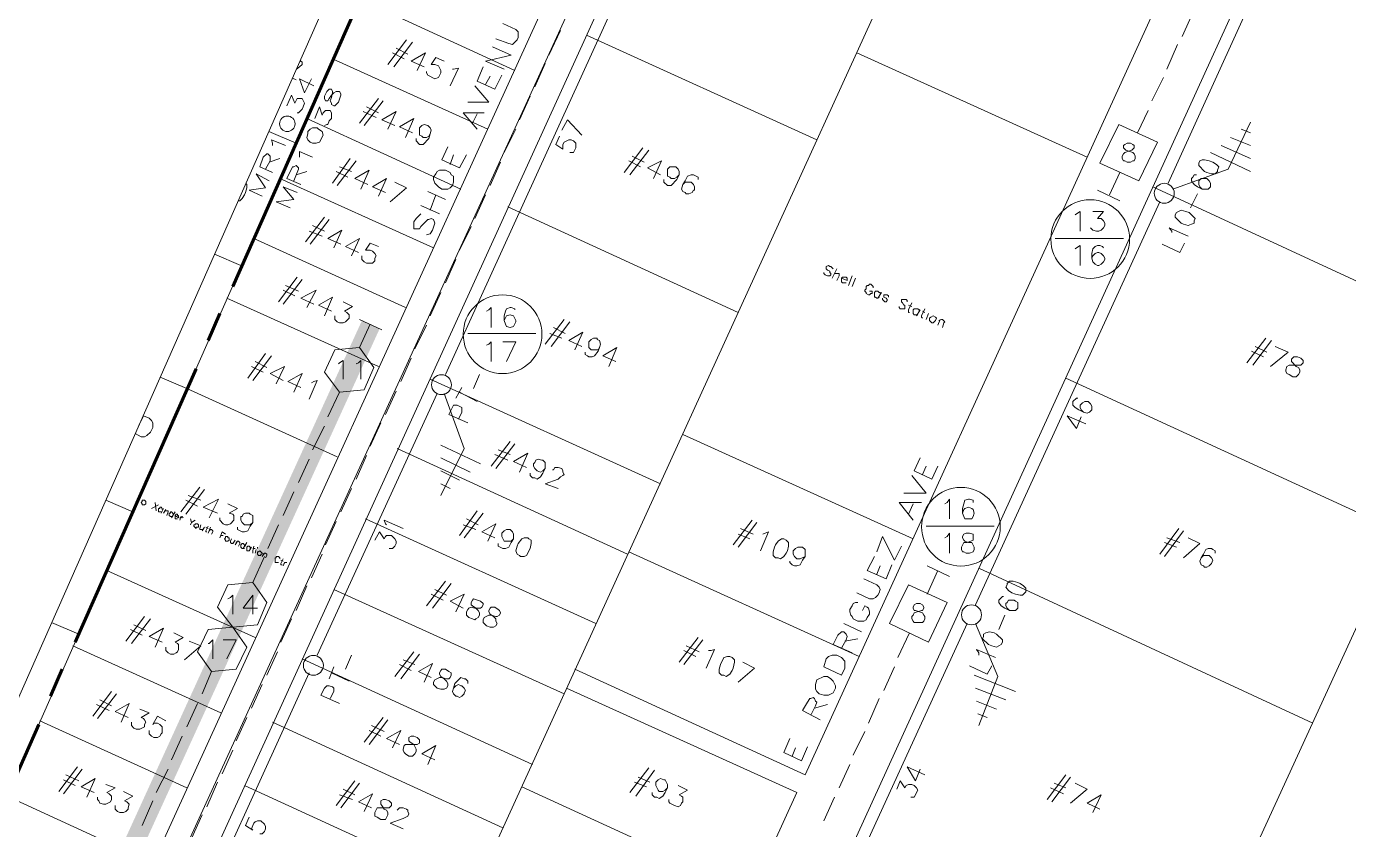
# Model space of a CAD drawing. Header units: millimetres. Extents: x 3.6 to 37.8, y 0.6 to 28.7.
# Drawn here: x 15.813 to 20.504, y 15.541 to 18.394 of the extents above; entities that cross this region are included whole.
import ezdxf

# ---------------------------------------------------------------- set-up
doc = ezdxf.new("R2010")
doc.units = ezdxf.units.MM
for name, color, linetype in [('PDF_0', 7, 'Continuous'), ('PDF_S45$BOUNDARY-NODE', 3, 'Continuous'), ('PDF_S45$NAME-LANDMARK', 7, 'Continuous'), ('PDF_S45$NAME-ROAD', 7, 'Continuous'), ('PDF_S45$Passives-TapOffs', 7, 'Continuous'), ('PDF_S45$pole', 7, 'Continuous'), ('PDF_S45$strand', 7, 'Continuous'), ('PDF_S45$Symbols-EndOfLine', 7, 'Continuous'), ('PDF_S45$Symbols-SelfTerminating', 7, 'Continuous')]:
    doc.layers.add(name, color=color, linetype=linetype)
for name, color, linetype, true_color in [('PDF_S45$Actives-NodeReceiver', 104, 'Continuous', 0x009525), ('PDF_S45$Cable-565', 23, 'Continuous', 0xdd8a6e), ('PDF_S45$LOTS', 254, 'Continuous', 0xdcdcdc), ('PDF_S45$Reverse$not$active', 61, 'Continuous', 0xdfff7f), ('PDF_S45$ROAD', 8, 'Continuous', 0x808080), ('PDF_S45$SDU', 157, 'Continuous', 0x396472), ('PDF_S45$Symbols-Ground', 12, 'Continuous', 0xb80000)]:
    doc.layers.add(name, color=color, linetype=linetype, true_color=true_color)

msp = doc.modelspace()

# ---------------------------------------------------------------- hatches: boundary and pattern name
at = {"layer": 'PDF_S45$Reverse$not$active', "transparency": 33554559}
for points in [[(14.9517, 12.683), (17.0032, 17.3491), (14.8933, 12.7247)], [(17.0658, 17.3199), (17.0032, 17.3491), (14.9517, 12.683)]]:
    msp.add_hatch(color=256, dxfattribs=at).paths.add_polyline_path(points)

# ---------------------------------------------------------------- linework, layer by layer
at = {"layer": 'PDF_0', "lineweight": 9}
msp.add_lwpolyline([(14.0969, 12.191), (17.8205, 20.6182)], dxfattribs=at)
at = {"layer": 'PDF_S45$Actives-NodeReceiver', "lineweight": 18}
for points in [[(16.8239, 18.208), (16.7989, 18.158), (16.7822, 18.208), (16.8323, 18.183)], [(16.7364, 18.1121), (16.7531, 18.1497), (16.7656, 18.1205), (16.7739, 18.1371), (16.7906, 18.1371), (16.7989, 18.1205), (16.7948, 18.108), (16.7906, 18.0996), (16.7781, 18.0871), (16.7739, 18.0871)], [(16.8365, 18.0663), (16.8531, 18.108), (16.8615, 18.0788), (16.8656, 18.0871), (16.874, 18.0955), (16.8907, 18.0955), (16.8948, 18.0871), (16.8948, 18.0663), (16.8865, 18.0579), (16.8823, 18.0454), (16.8782, 18.0454), (16.8698, 18.0412)], [(16.6863, 17.9704), (16.6863, 17.9787), (16.6822, 17.9912), (16.7322, 17.9704)], [(16.6863, 17.8745), (16.6405, 17.8953), (16.653, 17.9287), (16.6655, 17.9412), (16.6697, 17.9412), (16.678, 17.9328), (16.678, 17.9161), (16.6613, 17.887)], [(16.7114, 17.9245), (16.6738, 17.912)], [(16.7822, 17.9287), (16.7822, 17.9495), (16.8281, 17.9287)], [(16.7864, 17.8328), (16.7364, 17.8536), (16.7572, 17.8953), (16.7614, 17.8953), (16.7697, 17.8995), (16.7781, 17.8911), (16.7781, 17.887), (16.7739, 17.8745), (16.7614, 17.8453)], [(16.8073, 17.8786), (16.7697, 17.8661)], [(16.6488, 17.7911), (16.6029, 17.8119), (16.6613, 17.8202), (16.628, 17.8703), (16.6738, 17.8453)], [(16.7489, 17.7494), (16.6989, 17.7702), (16.7614, 17.7785), (16.7239, 17.8244), (16.7739, 17.8036)]]:
    msp.add_lwpolyline(points, dxfattribs=at)
for points in [[(16.8698, 18.1455), (16.8782, 18.1622), (16.8865, 18.1705), (16.8948, 18.1705), (16.899, 18.1622), (16.899, 18.158), (16.8948, 18.1413), (16.8907, 18.1288), (16.8948, 18.1205), (16.8948, 18.1163), (16.9032, 18.1121), (16.9073, 18.1121), (16.9199, 18.1246), (16.9282, 18.1497), (16.9282, 18.1538), (16.924, 18.1622), (16.9115, 18.1622), (16.9032, 18.158), (16.8948, 18.1497), (16.8865, 18.1371), (16.8823, 18.1288), (16.874, 18.1288), (16.8698, 18.1371)], [(16.8114, 18.0121), (16.8114, 18.0204), (16.8198, 18.0287), (16.8281, 18.0329), (16.8448, 18.0329), (16.849, 18.0287), (16.8615, 18.0204), (16.8656, 18.0079), (16.8531, 17.9829), (16.8406, 17.9787), (16.8281, 17.9787), (16.8198, 17.9829), (16.8114, 17.9912), (16.8073, 17.9995)]]:
    msp.add_lwpolyline(points, close=True, dxfattribs=at)
msp.add_circle((16.7383, 18.0478), 0.0276, dxfattribs=at)
at = {"layer": 'PDF_S45$BOUNDARY-NODE', "lineweight": 60}
for points in [[(16.9741, 18.4415), (16.5446, 17.47)], [(16.4987, 17.3741), (16.457, 17.2782)], [(16.4153, 17.1781), (15.9858, 16.2065)], [(15.9399, 16.1106), (15.8982, 16.0147)], [(15.8565, 15.9146), (15.4271, 14.9431)]]:
    msp.add_lwpolyline(points, dxfattribs=at)
at = {"layer": 'PDF_S45$Cable-565', "lineweight": 13}
for points in [[(19.9138, 18.3582), (19.9513, 18.4415)], [(17.708, 18.379), (17.6663, 18.2914)], [(19.8596, 18.2414), (19.8971, 18.329)], [(17.6537, 18.2622), (17.6162, 18.1788)], [(19.8054, 18.1288), (19.8471, 18.2122)], [(17.5995, 18.1455), (17.562, 18.0621)], [(19.7553, 18.0162), (19.7929, 18.0955)], [(17.5495, 18.0287), (17.5078, 17.9453)], [(17.4953, 17.912), (17.4578, 17.8286)], [(17.4411, 17.7952), (17.4036, 17.7118)], [(17.391, 17.6826), (17.3493, 17.5992)], [(17.3368, 17.5659), (17.2993, 17.4825)], [(17.2826, 17.4491), (17.2451, 17.3657)], [(17.2326, 17.3324), (17.1909, 17.249)], [(17.1784, 17.2156), (17.1409, 17.1322)], [(16.924, 17.0947), (16.8823, 17.0071)], [(17.1242, 17.0989), (17.0866, 17.0155)], [(17.07, 16.9863), (17.0324, 16.9029)], [(16.8698, 16.9738), (16.8281, 16.8904)], [(16.8156, 16.857), (16.7781, 16.7736)], [(17.0199, 16.8695), (16.9824, 16.7861)], [(16.9657, 16.7528), (16.9282, 16.6694)], [(16.7614, 16.7403), (16.7239, 16.6569)], [(16.7072, 16.6235), (16.6697, 16.5401)], [(16.9115, 16.636), (16.874, 16.5526)], [(16.8615, 16.5193), (16.8239, 16.4359)], [(16.6572, 16.5109), (16.6155, 16.4192)], [(16.8073, 16.4067), (16.7697, 16.3191)], [(16.7531, 16.2899), (16.7155, 16.2065)], [(18.9047, 16.1523), (18.9464, 16.2399)], [(16.703, 16.1732), (16.6655, 16.0898)], [(16.4695, 16.1023), (16.4362, 16.023)], [(18.8547, 16.0356), (18.8922, 16.119)], [(16.6488, 16.0564), (16.6113, 15.973)], [(18.8004, 15.9188), (18.838, 16.0064)], [(16.4195, 15.9897), (16.3819, 15.9063)], [(16.5946, 15.9396), (16.5571, 15.8563)], [(16.3653, 15.8729), (16.3277, 15.7895)], [(18.7462, 15.8062), (18.7879, 15.8896)], [(16.5446, 15.8229), (16.507, 15.7395)], [(18.6962, 15.6895), (18.7337, 15.7729)], [(16.3152, 15.7562), (16.2735, 15.6728)], [(16.4904, 15.7103), (16.4528, 15.6227)], [(16.261, 15.6436), (16.2235, 15.556)], [(18.642, 15.5727), (18.6795, 15.6561)], [(16.4362, 15.5936), (16.3986, 15.5102)]]:
    msp.add_lwpolyline(points, dxfattribs=at)
at = {"layer": 'PDF_S45$LOTS', "lineweight": 0}
for points in [[(14.2142, 12.2004), (17.9248, 20.5973)], [(19.8095, 20.6057), (16.0525, 12.3661)], [(18.2834, 11.357), (21.6735, 18.7501)], [(17.5453, 18.2372), (16.9949, 18.4916)], [(18.617, 17.9912), (17.7997, 18.3623)], [(19.576, 17.9287), (18.7587, 18.2998)], [(17.4494, 18.0287), (16.899, 18.2789)], [(17.3535, 17.8161), (16.8073, 18.0663)], [(16.7697, 17.9787), (16.6727, 18.0206)], [(17.2576, 17.6076), (16.7114, 17.8536)], [(20.9979, 17.274), (19.8095, 17.8244)], [(18.3376, 17.3782), (17.5203, 17.7535)], [(17.1575, 17.3949), (16.6196, 17.6409)], [(16.5738, 17.545), (16.4804, 17.5853)], [(17.0616, 17.1864), (16.5237, 17.4283)], [(16.9157, 16.8654), (16.3819, 17.1072), (16.2873, 17.1483)], [(18.0624, 16.7694), (17.2451, 17.1406)], [(20.6852, 16.5985), (19.501, 17.1447)], [(18.9589, 16.5735), (18.1416, 16.9446)], [(17.9456, 16.5193), (17.1283, 16.8945)], [(16.1901, 16.6694), (16.094, 16.7107)], [(17.833, 16.2732), (17.0158, 16.6444)], [(18.7671, 16.1565), (17.9498, 16.5276)], [(20.3766, 15.9188), (19.1924, 16.4692)], [(16.6238, 16.2232), (16.0984, 16.4609)], [(17.7205, 16.023), (16.9032, 16.3942)], [(15.9983, 16.2357), (15.9022, 16.2766)], [(16.5029, 15.9563), (15.9775, 16.194)], [(17.6079, 15.7729), (16.7906, 16.1481)], [(16.3819, 15.6895), (15.8607, 15.9271)], [(17.5036, 15.5477), (16.6863, 15.923)], [(17.4036, 15.3225), (16.5863, 15.6978)], [(18.3876, 15.3183), (17.5703, 15.6936)], [(16.261, 15.4226), (15.744, 15.6603)]]:
    msp.add_lwpolyline(points, dxfattribs=at)
at = {"layer": 'PDF_S45$NAME-LANDMARK', "lineweight": 0}
for points in [[(18.642, 17.52), (18.642, 17.5158), (18.6462, 17.5117), (18.6545, 17.5075), (18.6628, 17.5075), (18.667, 17.5117), (18.667, 17.5158), (18.6628, 17.52), (18.6628, 17.5242), (18.6545, 17.5284), (18.6503, 17.5325), (18.6503, 17.5409), (18.6587, 17.545), (18.6628, 17.5409), (18.667, 17.5409), (18.6754, 17.5325)], [(18.6712, 17.4992), (18.6879, 17.5325)], [(18.6795, 17.5158), (18.6962, 17.5158), (18.6962, 17.5075), (18.6879, 17.4908)], [(18.7212, 17.4825), (18.7087, 17.4825), (18.7045, 17.4867), (18.7045, 17.4992), (18.7087, 17.5033), (18.7212, 17.5033), (18.7254, 17.4992), (18.7254, 17.4908), (18.7045, 17.4992)], [(18.7296, 17.4741), (18.7421, 17.5075)], [(18.7421, 17.47), (18.7546, 17.4992)], [(18.8046, 17.4533), (18.813, 17.4533), (18.813, 17.445), (18.8088, 17.445), (18.8046, 17.4408), (18.8004, 17.4408), (18.7921, 17.445), (18.7921, 17.4491), (18.7879, 17.4533), (18.7879, 17.4575), (18.7921, 17.4616), (18.7921, 17.47), (18.7963, 17.4741), (18.8004, 17.4741), (18.8046, 17.4783), (18.8088, 17.4783), (18.8171, 17.47), (18.8171, 17.4658)], [(18.8338, 17.4283), (18.8296, 17.4283), (18.8255, 17.4324), (18.8213, 17.4324), (18.8213, 17.4491), (18.8255, 17.4533), (18.8338, 17.4533), (18.838, 17.4491), (18.8421, 17.4491), (18.8421, 17.445)], [(18.838, 17.4324), (18.8338, 17.4283), (18.8463, 17.4491)], [(18.8505, 17.4283), (18.8505, 17.4241), (18.8588, 17.4158), (18.863, 17.4158), (18.8672, 17.4199), (18.8672, 17.4241), (18.863, 17.4283), (18.8547, 17.4324), (18.8547, 17.4408), (18.8672, 17.4408), (18.8713, 17.4366), (18.8713, 17.4324)], [(18.9089, 17.3991), (18.9089, 17.3949), (18.913, 17.3908), (18.9297, 17.3908), (18.9297, 17.4033), (18.9255, 17.4033), (18.9214, 17.4116), (18.9172, 17.4158), (18.9172, 17.4241), (18.9339, 17.4241), (18.9381, 17.4199), (18.9381, 17.4158)], [(18.9464, 17.3782), (18.9422, 17.3782), (18.9422, 17.3866), (18.9547, 17.4116)], [(18.9547, 17.3991), (18.9422, 17.4033)], [(18.9756, 17.3699), (18.9631, 17.3699), (18.9589, 17.3741), (18.9589, 17.3866), (18.9631, 17.3908), (18.9756, 17.3908), (18.9797, 17.3866), (18.9797, 17.3824)], [(18.9714, 17.3657), (18.9839, 17.3866)], [(18.9923, 17.3574), (18.9881, 17.3616), (18.9881, 17.3657), (19.0006, 17.3908)], [(19.0006, 17.3782), (18.9923, 17.3824)], [(19.0048, 17.3532), (19.0131, 17.3741)], [(19.0465, 17.3324), (19.0548, 17.3532)], [(19.0506, 17.3491), (19.059, 17.3532), (19.0631, 17.3532), (19.0715, 17.3449), (19.0673, 17.3407), (19.0631, 17.324)]]:
    msp.add_lwpolyline(points, dxfattribs=at)
msp.add_lwpolyline([(19.0298, 17.3657), (19.0381, 17.3616), (19.0423, 17.3574), (19.0381, 17.3491), (19.0298, 17.3407), (19.0256, 17.3407), (19.0173, 17.3491), (19.0173, 17.3574), (19.0214, 17.3616)], close=True, dxfattribs=at)
at = {"layer": 'PDF_S45$NAME-ROAD', "lineweight": 9}
for points in [[(17.5036, 18.404), (17.5495, 18.3832), (17.5578, 18.3748), (17.5578, 18.354), (17.5537, 18.3456), (17.537, 18.329), (17.5245, 18.3331), (17.4786, 18.3498)], [(17.5078, 18.2414), (17.4411, 18.2706), (17.5328, 18.2914), (17.4661, 18.3206)], [(17.4995, 18.2205), (17.4744, 18.1705), (17.4119, 18.1997), (17.4327, 18.2497)], [(17.4578, 18.2164), (17.4411, 18.1872)], [(17.4036, 18.183), (17.4536, 18.1246), (17.3785, 18.1246)], [(17.4119, 18.0287), (17.3619, 18.0871), (17.4369, 18.0871)], [(17.4119, 18.0829), (17.3952, 18.0496)], [(17.3744, 17.937), (17.3493, 17.8911), (17.2868, 17.9203), (17.3076, 17.9662)], [(17.3285, 17.937), (17.316, 17.9036)], [(17.2993, 17.7785), (17.2368, 17.8077)], [(17.2659, 17.7952), (17.2451, 17.741)], [(17.2785, 17.7285), (17.2117, 17.7577)], [(17.2326, 17.6534), (17.2451, 17.6576), (17.2534, 17.6701), (17.2618, 17.6951), (17.2576, 17.7077), (17.2493, 17.7118), (17.2409, 17.7077), (17.2368, 17.7077), (17.2117, 17.6826), (17.2076, 17.6743), (17.1867, 17.6743), (17.1867, 17.6993), (17.1951, 17.7118), (17.2117, 17.7285)], [(19.0465, 16.832), (19.0256, 16.7861), (18.9631, 16.8153), (18.9839, 16.8612)], [(18.9547, 16.7986), (19.0048, 16.7361), (18.9255, 16.7361)], [(19.0048, 16.832), (18.9923, 16.8028)], [(18.9589, 16.6402), (18.9089, 16.7027), (18.9881, 16.7027)], [(18.9589, 16.6986), (18.9422, 16.661)], [(18.9172, 16.5484), (18.8922, 16.4984), (18.8505, 16.5818), (18.8296, 16.5276)], [(18.8838, 16.4817), (18.863, 16.4317), (18.7963, 16.4609), (18.8213, 16.5109)], [(18.8421, 16.4776), (18.8296, 16.4484)], [(18.7838, 16.4317), (18.8296, 16.4108), (18.838, 16.4025), (18.8421, 16.3942), (18.838, 16.3817), (18.8338, 16.3733), (18.8255, 16.365), (18.8171, 16.3608), (18.8046, 16.3608), (18.7587, 16.3817)], [(18.7796, 16.3191), (18.7879, 16.3358), (18.7963, 16.3316), (18.8004, 16.3274), (18.8046, 16.3149), (18.8046, 16.3066), (18.7963, 16.2941), (18.7921, 16.2857), (18.7838, 16.2816), (18.7629, 16.2816), (18.7462, 16.2899), (18.7421, 16.2983), (18.7379, 16.3024), (18.7337, 16.3149), (18.7337, 16.3233), (18.7421, 16.3358), (18.7462, 16.3441), (18.7546, 16.3483), (18.7629, 16.3483)], [(18.7421, 16.169), (18.6754, 16.1982), (18.692, 16.2315), (18.7045, 16.244), (18.7129, 16.244), (18.7212, 16.2357), (18.7254, 16.2274), (18.7212, 16.2149), (18.7045, 16.1857)], [(18.7754, 16.244), (18.7129, 16.2732)], [(18.7629, 16.219), (18.717, 16.2107)], [(18.6295, 15.9313), (18.5669, 15.9647), (18.5836, 15.9939), (18.592, 16.0064), (18.5961, 16.0064), (18.6045, 16.0105), (18.6086, 16.0064), (18.6128, 15.998), (18.617, 15.9939), (18.6128, 15.9813), (18.5961, 15.948)], [(18.6545, 15.9855), (18.6086, 15.973)], [(18.5836, 15.8354), (18.5628, 15.7854), (18.5002, 15.8146), (18.5211, 15.8646)], [(18.5419, 15.8312), (18.5294, 15.802)]]:
    msp.add_lwpolyline(points, dxfattribs=at)
for points in [[(17.2576, 17.8578), (17.2659, 17.8703), (17.2701, 17.8786), (17.2785, 17.8828), (17.2993, 17.8828), (17.316, 17.8745), (17.3202, 17.8661), (17.3285, 17.8619), (17.3285, 17.8411), (17.3243, 17.8286), (17.316, 17.8202), (17.3076, 17.8161), (17.2868, 17.8161), (17.2743, 17.8244), (17.2618, 17.8369), (17.2576, 17.8494)], [(18.642, 16.119), (18.6503, 16.1481), (18.6587, 16.1565), (18.6712, 16.1607), (18.6879, 16.1607), (18.7045, 16.1523), (18.717, 16.1398), (18.717, 16.1148), (18.7045, 16.0898)], [(18.6128, 16.0564), (18.617, 16.0731), (18.642, 16.0856), (18.6545, 16.0856), (18.667, 16.0773), (18.6754, 16.0689), (18.6837, 16.0522), (18.6837, 16.0439), (18.6754, 16.0272), (18.6587, 16.0189), (18.642, 16.0189), (18.6253, 16.023), (18.617, 16.0314), (18.6128, 16.0397)]]:
    msp.add_lwpolyline(points, close=True, dxfattribs=at)
at = {"layer": 'PDF_S45$Passives-TapOffs', "lineweight": 9}
for points in [[(19.7595, 17.8453), (19.6219, 17.9078), (19.6886, 18.0454), (19.8262, 17.9829)], [(19.7178, 17.9787), (19.7303, 17.9787), (19.7387, 17.9745), (19.7428, 17.9704), (19.7428, 17.962), (19.7345, 17.9537), (19.7095, 17.9453), (19.7053, 17.9412), (19.7011, 17.9328), (19.7011, 17.9245), (19.7053, 17.9161), (19.7095, 17.9161), (19.7178, 17.912), (19.7303, 17.912), (19.7387, 17.9161), (19.7428, 17.9161), (19.747, 17.9245), (19.747, 17.9328), (19.7428, 17.9412), (19.7387, 17.9453), (19.7136, 17.9537), (19.7053, 17.962), (19.7053, 17.9704), (19.7095, 17.9745)], [(17.0116, 17.103), (16.924, 17.0947), (16.8698, 17.1656), (16.9073, 17.2448), (16.9949, 17.2531), (17.0449, 17.1823)], [(16.6321, 16.2691), (16.5446, 16.2607), (16.4904, 16.3316), (16.5279, 16.4108), (16.6155, 16.4192), (16.6655, 16.3483)], [(19.0131, 16.2065), (18.8755, 16.2732), (18.9422, 16.4108), (19.0798, 16.3483)], [(18.9714, 16.3441), (18.9839, 16.3441), (18.9923, 16.34), (18.9964, 16.3316), (18.9964, 16.3274), (18.9923, 16.3191), (18.9881, 16.3191), (18.9631, 16.3108), (18.9589, 16.3024), (18.9547, 16.2983), (18.9547, 16.2899), (18.9589, 16.2816), (18.9631, 16.2774), (18.9923, 16.2774), (18.9964, 16.2816), (19.0006, 16.2899), (19.0006, 16.2983), (18.9964, 16.3024), (18.9923, 16.3108), (18.9672, 16.3191), (18.9631, 16.3191), (18.9589, 16.3274), (18.9589, 16.3316), (18.9631, 16.34)], [(16.5571, 16.1106), (16.4695, 16.1023), (16.4195, 16.1732), (16.457, 16.2524), (16.5446, 16.2607), (16.5946, 16.1898)]]:
    msp.add_lwpolyline(points, close=True, dxfattribs=at)
for points in [[(16.9199, 17.1948), (16.924, 17.1989), (16.9365, 17.2073), (16.9365, 17.1406)], [(16.9824, 17.1948), (16.9907, 17.1989), (16.9991, 17.2073), (16.9991, 17.1406)], [(16.5279, 16.3608), (16.5362, 16.365), (16.5446, 16.3733), (16.5446, 16.3066)], [(16.6321, 16.3274), (16.5821, 16.3274), (16.6155, 16.3733), (16.6155, 16.3066)], [(16.457, 16.2023), (16.4612, 16.2023), (16.4737, 16.2149), (16.4737, 16.1481)], [(16.5112, 16.2149), (16.5571, 16.2149), (16.5237, 16.1481)]]:
    msp.add_lwpolyline(points, dxfattribs=at)
at = {"layer": 'PDF_S45$pole', "lineweight": 0}
for points in [[(19.9722, 17.9078), (19.9763, 17.9161), (19.9847, 17.9203), (19.993, 17.9203), (20.0097, 17.9161), (20.0222, 17.912), (20.0347, 17.9036), (20.0431, 17.8953), (20.0389, 17.8828), (20.0389, 17.8786), (20.0305, 17.8703), (20.018, 17.8703), (20.0014, 17.8745), (19.993, 17.8786), (19.9722, 17.8995)], [(19.9763, 17.8244), (19.9722, 17.8328), (19.9722, 17.8453), (19.9805, 17.8536), (20.0014, 17.8536), (20.0097, 17.8453), (20.0139, 17.8369), (20.0139, 17.8244), (20.0055, 17.8161), (19.9847, 17.8161)], [(19.8888, 17.7243), (19.8929, 17.7327), (19.9096, 17.741), (19.9263, 17.7368), (19.9388, 17.7327), (19.9597, 17.7118), (19.9555, 17.7035), (19.9555, 17.6951), (19.9471, 17.691), (19.9346, 17.6868), (19.918, 17.691), (19.9096, 17.6951), (19.8888, 17.716)], [(19.2925, 16.4108), (19.2925, 16.415), (19.3008, 16.4233), (19.3133, 16.4233), (19.33, 16.4192), (19.3384, 16.415), (19.3509, 16.4067), (19.3592, 16.3983), (19.3592, 16.3858), (19.3467, 16.3733), (19.3384, 16.3733), (19.3217, 16.3775), (19.3092, 16.3817), (19.2967, 16.39), (19.2883, 16.4025)], [(19.2925, 16.3274), (19.2883, 16.3358), (19.2883, 16.3441), (19.2925, 16.3483), (19.2967, 16.3566), (19.3175, 16.3566), (19.3217, 16.3525), (19.33, 16.3483), (19.33, 16.3274), (19.3217, 16.3191), (19.3008, 16.3191)], [(19.2091, 16.2274), (19.2091, 16.2357), (19.2174, 16.2399), (19.2299, 16.244), (19.2466, 16.2399), (19.255, 16.2357), (19.2758, 16.2149), (19.2758, 16.2065), (19.2716, 16.1982), (19.255, 16.1898), (19.2383, 16.194), (19.2258, 16.1982), (19.2049, 16.219)]]:
    msp.add_lwpolyline(points, close=True, dxfattribs=at)
for points in [[(19.9847, 17.8161), (19.968, 17.8244), (19.9555, 17.8328), (19.9471, 17.8453), (19.9471, 17.8536), (19.9513, 17.8578), (19.9555, 17.8661), (19.9638, 17.8661)], [(19.968, 17.7994), (19.943, 17.7494)], [(19.8763, 17.6618), (19.8763, 17.666), (19.8679, 17.6785), (19.9346, 17.6493)], [(19.9221, 17.6243), (19.9055, 17.5909), (19.8429, 17.6201)], [(17.4202, 17.1572), (17.3994, 17.1072)], [(17.3577, 17.1114), (17.3368, 17.0738)], [(17.4119, 17.0613), (17.3493, 17.0947)], [(17.3785, 16.9863), (17.3118, 17.0155), (17.3285, 17.0488), (17.341, 17.0488), (17.3577, 17.0405), (17.3577, 17.0238), (17.3452, 16.9988)], [(19.3008, 16.3191), (19.2841, 16.3274), (19.2716, 16.3358), (19.2633, 16.3483), (19.2633, 16.3566), (19.2758, 16.3691), (19.28, 16.3691)], [(19.2841, 16.3024), (19.2633, 16.2524)], [(16.9657, 16.1607), (16.9449, 16.1106)], [(19.1924, 16.1607), (19.1924, 16.169), (19.1841, 16.1815), (19.2508, 16.1523)], [(16.9032, 16.119), (16.8865, 16.0773)], [(16.9574, 16.0689), (16.8948, 16.0981)], [(19.2383, 16.1231), (19.2216, 16.0939), (19.1591, 16.1231)], [(16.924, 15.9897), (16.8573, 16.0189), (16.8698, 16.0439), (16.8782, 16.0522), (16.8865, 16.0522), (16.899, 16.0481), (16.9032, 16.0439), (16.9032, 16.0314), (16.8907, 16.0064)]]:
    msp.add_lwpolyline(points, dxfattribs=at)
for centre in [(19.8499, 17.801), (17.2853, 17.1213), (19.166, 16.304), (16.8308, 16.1247)]:
    msp.add_circle(centre, 0.0354, dxfattribs=at)
at = {"layer": 'PDF_S45$Reverse$not$active', "lineweight": 0}
msp.add_lwpolyline([(15.0726, 12.6267), (19.0006, 21.2124), (18.913, 21.4626), (19.3258, 22.3591)], dxfattribs=at)
at = {"layer": 'PDF_S45$ROAD', "lineweight": 0}
msp.add_lwpolyline([(19.134, 21.2937), (15.2519, 12.7664, 0.415028), (15.2691, 12.7189)], format="xyb", dxfattribs=at)
for points in [[(17.758, 16.1106), (18.5753, 15.7353), (20.7686, 20.5431)], [(21.0021, 20.4389), (17.12, 11.9241)], [(15.0851, 12.8415), (18.5044, 20.3472)], [(16.8865, 12.0283), (18.5461, 15.6728), (17.7288, 16.0439)]]:
    msp.add_lwpolyline(points, dxfattribs=at)
at = {"layer": 'PDF_S45$SDU', "lineweight": 0}
for points in [[(17.095, 18.2581), (17.1617, 18.3456)], [(17.1534, 18.2789), (17.1117, 18.2998)], [(17.1158, 18.2497), (17.1826, 18.3373)], [(17.1659, 18.2956), (17.1242, 18.3165)], [(17.2242, 18.2497), (17.1784, 18.2706), (17.2284, 18.2998), (17.1992, 18.2372)], [(16.7847, 18.274), (16.7864, 18.2706), (16.7906, 18.2664), (16.7906, 18.2581), (16.7822, 18.2497), (16.7706, 18.2419)], [(17.2326, 18.2331), (17.2326, 18.2289), (17.2368, 18.2205), (17.2618, 18.208), (17.2743, 18.2122), (17.2826, 18.2289), (17.2826, 18.2372), (17.2743, 18.2539), (17.2618, 18.2581), (17.2493, 18.2581), (17.2659, 18.2831), (17.2951, 18.2706)], [(16.7566, 18.2104), (16.7697, 18.2039)], [(17.3243, 18.2414), (17.3285, 18.2414), (17.3452, 18.2456), (17.316, 18.183)], [(16.9949, 18.0496), (17.0616, 18.1371)], [(17.0116, 18.0412), (17.0783, 18.1288)], [(17.0616, 18.0871), (17.0199, 18.108)], [(17.0533, 18.0704), (17.0074, 18.0913)], [(17.12, 18.0412), (17.0741, 18.0621), (17.1242, 18.0913), (17.095, 18.0287)], [(17.1826, 18.0162), (17.1367, 18.0371), (17.1867, 18.0663), (17.1575, 17.9995)], [(17.2451, 18.0121), (17.2409, 17.9954), (17.2201, 17.9745), (17.2076, 17.9745), (17.1951, 17.987), (17.1951, 17.9954)], [(16.899, 17.8369), (16.9616, 17.9245)], [(17.9331, 17.8745), (17.9998, 17.962)], [(17.954, 17.8661), (18.0207, 17.9537)], [(18.004, 17.912), (17.9623, 17.9328)], [(16.9532, 17.8578), (16.9115, 17.8786)], [(16.9157, 17.8286), (16.9824, 17.9161)], [(16.9657, 17.8786), (16.924, 17.8953)], [(17.0241, 17.8328), (16.9782, 17.8536), (17.0283, 17.8828), (16.9991, 17.8161)], [(17.9915, 17.8953), (17.9498, 17.9161)], [(18.0624, 17.8661), (18.0165, 17.8911), (18.0666, 17.9161), (18.0374, 17.8536)], [(16.5912, 17.8361), (16.5946, 17.8328), (16.5946, 17.8202), (16.5904, 17.8036), (16.5863, 17.7952), (16.5779, 17.7827), (16.5696, 17.7744), (16.564, 17.7744)], [(17.0866, 17.8036), (17.0408, 17.8244), (17.0908, 17.8536), (17.0616, 17.7911)], [(17.12, 17.8411), (17.1617, 17.8202), (17.1033, 17.7702)], [(18.1291, 17.8661), (18.1208, 17.8494), (18.0999, 17.8286), (18.0874, 17.8286), (18.0749, 17.8411), (18.0749, 17.8494)], [(18.1416, 17.8328), (18.15, 17.8453), (18.1583, 17.8619), (18.1708, 17.8661), (18.1791, 17.8661), (18.1958, 17.8578), (18.1958, 17.8494)], [(16.8031, 17.6284), (16.8698, 17.716)], [(16.8198, 17.6201), (16.8865, 17.7077)], [(16.8698, 17.666), (16.8281, 17.6868)], [(16.8615, 17.6493), (16.8156, 17.666)], [(16.9282, 17.6201), (16.8823, 17.6409), (16.9324, 17.6701), (16.9032, 17.6076)], [(16.9907, 17.5909), (16.9449, 17.6118), (16.9949, 17.6409), (16.9657, 17.5784)], [(17.0032, 17.5784), (17.0032, 17.5659), (17.0116, 17.5575), (17.0199, 17.5534), (17.0408, 17.5534), (17.0491, 17.5617), (17.0491, 17.5701), (17.0533, 17.5784), (17.0491, 17.5867), (17.0408, 17.5951), (17.0324, 17.5992), (17.0158, 17.5992), (17.0324, 17.6243), (17.0616, 17.6118)], [(16.7072, 17.4158), (16.7739, 17.5033)], [(16.7239, 17.4074), (16.7906, 17.495)], [(16.7656, 17.4366), (16.7239, 17.4575)], [(16.7781, 17.4533), (16.7322, 17.4741)], [(16.8323, 17.4074), (16.7864, 17.4283), (16.8406, 17.4575), (16.8073, 17.3949)], [(16.8948, 17.3824), (16.849, 17.4033), (16.899, 17.4324), (16.8698, 17.3657)], [(16.9365, 17.4158), (16.9699, 17.3991), (16.9407, 17.3824), (16.949, 17.3782), (16.9574, 17.3699), (16.9574, 17.3574), (16.9449, 17.3449), (16.9365, 17.3407), (16.924, 17.3407), (16.9157, 17.3449), (16.9073, 17.3532), (16.9073, 17.3657)], [(17.6537, 17.2657), (17.7205, 17.3532)], [(17.6746, 17.2573), (17.7413, 17.3449)], [(17.7246, 17.3032), (17.6829, 17.324)], [(17.7121, 17.2865), (17.6704, 17.3032)], [(17.783, 17.2573), (17.7371, 17.2782), (17.7872, 17.3074), (17.758, 17.2448)], [(20.1431, 17.1989), (20.2098, 17.2865)], [(20.164, 17.1906), (20.2307, 17.2782)], [(16.5988, 17.1447), (16.6613, 17.2323)], [(16.6155, 17.1364), (16.6822, 17.224)], [(17.8456, 17.2531), (17.8414, 17.2406), (17.8289, 17.224), (17.8205, 17.2198), (17.808, 17.2198), (17.8039, 17.224), (17.7955, 17.2281), (17.7955, 17.2365)], [(17.9039, 17.2031), (17.8581, 17.224), (17.9081, 17.2531), (17.8789, 17.1864)], [(20.2015, 17.2198), (20.1598, 17.2406)], [(20.214, 17.2365), (20.1723, 17.2573)], [(20.2432, 17.2573), (20.2891, 17.2365), (20.2265, 17.1864)], [(16.653, 17.1656), (16.6113, 17.1864)], [(16.6655, 17.1823), (16.6238, 17.2031)], [(16.7239, 17.1364), (16.678, 17.1614), (16.728, 17.1864), (16.6989, 17.1239)], [(16.7864, 17.1114), (16.7405, 17.1322), (16.7906, 17.1614), (16.7614, 17.0947)], [(16.8239, 17.1281), (16.8323, 17.1322), (16.8448, 17.1364), (16.8156, 17.0697)], [(16.2112, 16.9761), (16.2277, 17.0113), (16.2485, 17.003), (16.2568, 16.9946), (16.261, 16.9863), (16.261, 16.9696), (16.2527, 16.9529), (16.2402, 16.9404), (16.2318, 16.9362), (16.2193, 16.9362), (16.199, 16.9484)], [(17.4619, 16.832), (17.5286, 16.9196)], [(17.4786, 16.8237), (17.5453, 16.9112)], [(17.5286, 16.8737), (17.4869, 16.8904)], [(17.5203, 16.8528), (17.4744, 16.8737)], [(17.587, 16.8278), (17.5412, 16.8487), (17.5912, 16.8779), (17.562, 16.8111)], [(17.6537, 16.8237), (17.6454, 16.807), (17.6371, 16.7945), (17.6246, 16.7861), (17.6162, 16.7903), (17.6079, 16.7903), (17.5995, 16.7986), (17.5995, 16.807)], [(17.6996, 16.7528), (17.6537, 16.7694), (17.6996, 16.7861), (17.708, 16.7945), (17.7163, 16.7986), (17.7205, 16.8028), (17.7163, 16.8111), (17.7163, 16.8153), (17.7121, 16.8237), (17.6996, 16.8278), (17.6871, 16.8278), (17.6829, 16.8195), (17.6788, 16.8195)], [(16.3611, 16.6694), (16.4278, 16.7569)], [(16.3778, 16.661), (16.4445, 16.7486)], [(16.2735, 16.6735), (16.2694, 16.7027)], [(16.4195, 16.6902), (16.3778, 16.7111)], [(16.432, 16.7111), (16.3861, 16.7277)], [(16.4904, 16.6652), (16.4403, 16.686), (16.4945, 16.7152), (16.4612, 16.6485)], [(16.2568, 16.6819), (16.2819, 16.6944)], [(16.2902, 16.6694), (16.2819, 16.6694), (16.2819, 16.6819), (16.286, 16.6819), (16.286, 16.686), (16.2902, 16.686), (16.2944, 16.6819), (16.2944, 16.6777)], [(16.2902, 16.6652), (16.2985, 16.6819)], [(16.2985, 16.6652), (16.3069, 16.6777)], [(16.3027, 16.6735), (16.3152, 16.6735), (16.3152, 16.6694), (16.3111, 16.6569)], [(16.3319, 16.6527), (16.3236, 16.6527), (16.3194, 16.6569), (16.3194, 16.6652), (16.3236, 16.6652), (16.3236, 16.6694), (16.3277, 16.6694), (16.3319, 16.6652), (16.3319, 16.661)], [(16.3277, 16.6485), (16.3402, 16.6694)], [(16.3486, 16.6444), (16.3402, 16.6444), (16.3402, 16.6569), (16.3444, 16.661), (16.3486, 16.661), (16.3486, 16.6569), (16.3528, 16.6569), (16.3528, 16.6485), (16.3402, 16.6569)], [(16.5279, 16.6986), (16.5612, 16.6819), (16.5321, 16.6652), (16.5446, 16.661), (16.5487, 16.6569), (16.5487, 16.6402), (16.5362, 16.6277), (16.5279, 16.6235), (16.5195, 16.6235), (16.5112, 16.6277), (16.4987, 16.6402), (16.4987, 16.6485)], [(17.3493, 16.586), (17.4119, 16.6735)], [(17.366, 16.5776), (17.4327, 16.6652)], [(16.3569, 16.6402), (16.3611, 16.6527)], [(16.3694, 16.6485), (16.3653, 16.6527), (16.3611, 16.6485), (16.3569, 16.6485)], [(16.3945, 16.6444), (16.3986, 16.6318), (16.3945, 16.6235)], [(16.3986, 16.6318), (16.4111, 16.6402)], [(16.4403, 16.6068), (16.4278, 16.6068), (16.4278, 16.611), (16.432, 16.6235)], [(16.4362, 16.6027), (16.4445, 16.6152)], [(16.4528, 16.5985), (16.4487, 16.5985), (16.4487, 16.6027), (16.457, 16.6193)], [(16.457, 16.611), (16.4487, 16.6152)], [(16.457, 16.5943), (16.4653, 16.6152)], [(16.4612, 16.6027), (16.4653, 16.6068), (16.4695, 16.6068), (16.4737, 16.6027), (16.4737, 16.5985), (16.4695, 16.5901)], [(16.6155, 16.6318), (16.6071, 16.6193), (16.5988, 16.6027), (16.5863, 16.5985), (16.5779, 16.5985), (16.5612, 16.6068), (16.5612, 16.6152)], [(17.4077, 16.6068), (17.3619, 16.6235)], [(17.4161, 16.6235), (17.3744, 16.6444)], [(17.4744, 16.5776), (17.4286, 16.5985), (17.4786, 16.6277), (17.4494, 16.5651)], [(18.3209, 16.5526), (18.3876, 16.6402)], [(18.3376, 16.5443), (18.4043, 16.6318)], [(18.3918, 16.5901), (18.3459, 16.611)], [(19.8346, 16.5193), (19.9013, 16.611)], [(16.4987, 16.5776), (16.507, 16.5985), (16.5195, 16.5901)], [(16.5112, 16.586), (16.5029, 16.586)], [(16.5487, 16.561), (16.5446, 16.5568), (16.5404, 16.5568), (16.5362, 16.561), (16.5362, 16.5651), (16.5404, 16.5735)], [(16.5446, 16.5568), (16.5529, 16.5693)], [(16.5571, 16.561), (16.5612, 16.5651), (16.5529, 16.5526)], [(16.5612, 16.5651), (16.5654, 16.5651), (16.5696, 16.561), (16.5696, 16.5568), (16.5654, 16.5484)], [(16.5821, 16.5401), (16.5946, 16.561)], [(17.5412, 16.5735), (17.5328, 16.561), (17.5245, 16.5443), (17.512, 16.5401), (17.5036, 16.5401), (17.4869, 16.5484), (17.4869, 16.5568)], [(18.3793, 16.5735), (18.3376, 16.5901)], [(18.4252, 16.5901), (18.4335, 16.5943), (18.446, 16.5985), (18.4168, 16.5318)], [(19.8512, 16.5109), (19.918, 16.6027)], [(19.8929, 16.5443), (19.8512, 16.561)], [(19.9055, 16.561), (19.8596, 16.5776)], [(19.9346, 16.5776), (19.9763, 16.5568), (19.918, 16.5067)], [(16.5863, 16.5401), (16.5779, 16.5401), (16.5738, 16.5443), (16.5738, 16.5526), (16.5779, 16.5568), (16.5821, 16.5568), (16.5904, 16.5484)], [(16.6071, 16.5401), (16.6071, 16.5443), (16.6029, 16.5484), (16.5988, 16.5484), (16.5946, 16.5443), (16.5946, 16.5318), (16.6029, 16.5318), (16.6113, 16.5443)], [(16.6155, 16.5234), (16.6155, 16.5318), (16.6196, 16.5484)], [(16.6238, 16.5401), (16.6155, 16.5401)], [(16.6238, 16.5234), (16.628, 16.5359)], [(16.653, 16.5193), (16.6572, 16.5234), (16.6488, 16.5109)], [(16.6572, 16.5234), (16.6613, 16.5234), (16.6655, 16.5193), (16.6655, 16.5151), (16.6613, 16.5067)], [(18.5753, 16.5109), (18.5586, 16.5026), (18.5461, 16.5026), (18.5377, 16.5109), (18.5336, 16.5193), (18.5336, 16.5318), (18.5419, 16.5401), (18.5503, 16.5443), (18.5669, 16.5443), (18.5753, 16.5359), (18.5753, 16.5109), (18.5669, 16.4984), (18.5586, 16.4817), (18.5461, 16.4776), (18.5377, 16.4776), (18.5294, 16.4817), (18.5211, 16.4901), (18.5211, 16.4942)], [(19.9805, 16.5067), (19.9888, 16.5193), (19.9972, 16.5359), (20.0055, 16.5401), (20.018, 16.5401), (20.0222, 16.5359), (20.0305, 16.5318), (20.0305, 16.5234)], [(16.7072, 16.4901), (16.6947, 16.4901), (16.6947, 16.5067), (16.6989, 16.5067), (16.6989, 16.5109), (16.7072, 16.5109), (16.7114, 16.5067), (16.7114, 16.5026)], [(16.7197, 16.4817), (16.7155, 16.4817), (16.7155, 16.4859), (16.7239, 16.5026)], [(16.7239, 16.4942), (16.7155, 16.4984)], [(16.7239, 16.4776), (16.728, 16.4901), (16.728, 16.4859)], [(16.7364, 16.4901), (16.728, 16.4901)], [(17.2326, 16.3358), (17.2993, 16.4233)], [(17.291, 16.3566), (17.2493, 16.3775)], [(17.2534, 16.3274), (17.3202, 16.415)], [(17.3035, 16.3733), (17.2618, 16.3942)], [(17.3619, 16.3274), (17.316, 16.3525), (17.366, 16.3775), (17.3368, 16.3149)], [(16.1651, 16.2107), (16.2318, 16.2983)], [(16.186, 16.2023), (16.2527, 16.2899)], [(16.2235, 16.2315), (16.1818, 16.2524)], [(16.236, 16.2482), (16.1943, 16.2691)], [(16.2944, 16.2065), (16.2485, 16.2274), (16.2985, 16.2566), (16.2694, 16.1898)], [(16.3361, 16.2399), (16.3694, 16.2232), (16.3402, 16.2065), (16.3486, 16.2023), (16.3528, 16.1982), (16.3528, 16.1815), (16.3486, 16.1732), (16.3444, 16.169), (16.3361, 16.1648), (16.3236, 16.1648), (16.3152, 16.169), (16.3069, 16.1773), (16.3069, 16.1898)], [(16.3903, 16.2107), (16.432, 16.194), (16.3736, 16.144)], [(18.1291, 16.1356), (18.1958, 16.2232)], [(18.1458, 16.1273), (18.2125, 16.2149)], [(18.2, 16.1732), (18.1541, 16.194)], [(17.12, 16.0856), (17.1867, 16.1732)], [(17.1409, 16.0773), (17.2076, 16.1648)], [(17.1909, 16.1273), (17.1492, 16.144)], [(18.1875, 16.1565), (18.1458, 16.1773)], [(18.2333, 16.1773), (18.2417, 16.1773), (18.2542, 16.1815), (18.225, 16.1148)], [(17.1784, 16.1064), (17.1367, 16.1273)], [(17.2493, 16.0814), (17.2034, 16.1023), (17.2534, 16.1315), (17.2242, 16.0647)], [(18.3543, 16.1356), (18.396, 16.1148), (18.3376, 16.0647)], [(17.3285, 16.0439), (17.3327, 16.0606), (17.3535, 16.0814), (17.366, 16.0773), (17.3702, 16.0773), (17.3785, 16.0689), (17.3785, 16.0606)], [(16.0484, 15.9438), (16.1151, 16.0314)], [(16.065, 15.9355), (16.1318, 16.023)], [(16.1151, 15.9813), (16.0734, 16.0022)], [(16.1067, 15.9647), (16.0609, 15.9855)], [(16.1735, 15.9396), (16.1276, 15.9605), (16.1776, 15.9897), (16.1484, 15.923)], [(16.2152, 15.9688), (16.2485, 15.9563), (16.2193, 15.9396), (16.2277, 15.9355), (16.2318, 15.9313), (16.236, 15.923), (16.2318, 15.9146), (16.2318, 15.9063), (16.2152, 15.898), (16.2026, 15.898), (16.1943, 15.9021), (16.186, 15.9105), (16.186, 15.923)], [(16.2485, 15.8938), (16.2485, 15.8813), (16.2568, 15.8729), (16.2652, 15.8688), (16.2777, 15.8688), (16.286, 15.8729), (16.2902, 15.8813), (16.2944, 15.8854), (16.2944, 15.9063), (16.286, 15.9146), (16.2777, 15.9188), (16.2652, 15.9188), (16.261, 15.9146), (16.2777, 15.9438), (16.3069, 15.9271)], [(17.0116, 15.8521), (17.0783, 15.9396)], [(17.0283, 15.8437), (17.095, 15.9313)], [(17.0825, 15.8896), (17.0366, 15.9105)], [(17.07, 15.8729), (17.0283, 15.8938)], [(17.1367, 15.8437), (17.0908, 15.8646), (17.1409, 15.8938), (17.1117, 15.8312)], [(17.2618, 15.7895), (17.2159, 15.8104), (17.2659, 15.8396), (17.2368, 15.7729)], [(15.9274, 15.677), (15.9941, 15.7645)], [(15.9441, 15.6686), (16.0108, 15.7562)], [(15.9858, 15.6978), (15.9441, 15.7186)], [(15.9983, 15.7145), (15.9525, 15.7353)], [(16.0525, 15.6728), (16.0067, 15.6936), (16.0567, 15.7228), (16.0275, 15.6561)], [(17.954, 15.6728), (18.0207, 15.7603)], [(17.9748, 15.6603), (18.0415, 15.752)], [(18.0249, 15.7103), (17.9832, 15.727)], [(19.4343, 15.6478), (19.501, 15.7353)], [(19.4509, 15.6394), (19.5177, 15.727)], [(16.0942, 15.702), (16.1276, 15.6895), (16.0984, 15.6728), (16.1067, 15.6686), (16.1151, 15.6603), (16.1151, 15.6478), (16.1109, 15.6394), (16.0942, 15.6311), (16.0859, 15.6311), (16.0734, 15.6353), (16.0692, 15.6436), (16.065, 15.6478), (16.065, 15.6561)], [(16.1568, 15.677), (16.1901, 15.6603), (16.1609, 15.6436), (16.1693, 15.6394), (16.1776, 15.6311), (16.1735, 15.6186), (16.1735, 15.6144), (16.1651, 15.6061), (16.1568, 15.6019), (16.1443, 15.6019), (16.1359, 15.6061), (16.1276, 15.6144), (16.1276, 15.6269)], [(16.9115, 15.6269), (16.9782, 15.7145)], [(16.9282, 15.6186), (16.9949, 15.7061)], [(16.9782, 15.6644), (16.9365, 15.6853)], [(17.0366, 15.6186), (16.9907, 15.6394), (17.0408, 15.6686), (17.0116, 15.6061)], [(18.0123, 15.6936), (17.9706, 15.7103)], [(18.0874, 15.6895), (18.0791, 15.6728), (18.0707, 15.6603), (18.0582, 15.6519), (18.0499, 15.6561), (18.0415, 15.6561), (18.0332, 15.6644), (18.0332, 15.6728)], [(18.1249, 15.6978), (18.1583, 15.6811), (18.1291, 15.6644), (18.1374, 15.6603), (18.1416, 15.6561), (18.1416, 15.6394), (18.1374, 15.6353), (18.1333, 15.6269), (18.1249, 15.6227), (18.1124, 15.6269), (18.0957, 15.6353), (18.0916, 15.6394), (18.0916, 15.6478)], [(19.4926, 15.6686), (19.4468, 15.6895)], [(19.501, 15.6895), (19.4593, 15.7061)], [(19.5343, 15.7061), (19.576, 15.6853), (19.5177, 15.6353)], [(16.9699, 15.6478), (16.924, 15.6644)], [(19.6219, 15.6144), (19.576, 15.6353), (19.6261, 15.6644), (19.5969, 15.6019)], [(17.1283, 15.6102), (17.1367, 15.6186), (17.1492, 15.6186), (17.1617, 15.6144), (17.1659, 15.6102), (17.1659, 15.6061), (17.17, 15.5977), (17.1659, 15.5894), (17.1492, 15.581), (17.1033, 15.5644), (17.1492, 15.5435)]]:
    msp.add_lwpolyline(points, dxfattribs=at)
for points in [[(17.2409, 18.0037), (17.2326, 17.9995), (17.2201, 17.9995), (17.2159, 18.0037), (17.2076, 18.0079), (17.2076, 18.0329), (17.2159, 18.0412), (17.2242, 18.0454), (17.2368, 18.0412), (17.2451, 18.0329), (17.2493, 18.0246), (17.2451, 18.0121)], [(18.1208, 17.8578), (18.1124, 17.8536), (18.0999, 17.8536), (18.0957, 17.8578), (18.0874, 17.8619), (18.0874, 17.887), (18.0957, 17.8953), (18.1166, 17.8953), (18.1249, 17.887), (18.1291, 17.8786), (18.1291, 17.8661)], [(18.15, 17.8411), (18.1708, 17.8411), (18.1791, 17.8328), (18.1833, 17.8244), (18.1833, 17.8119), (18.1791, 17.8119), (18.175, 17.8036), (18.1625, 17.7994), (18.1541, 17.7994), (18.15, 17.8036), (18.1416, 17.8077), (18.1374, 17.8161), (18.1416, 17.8328)], [(17.8414, 17.2448), (17.8164, 17.2448), (17.808, 17.2531), (17.808, 17.274), (17.8164, 17.2823), (17.8247, 17.2865), (17.8372, 17.2865), (17.8372, 17.2823), (17.8456, 17.2782), (17.8497, 17.2657), (17.8456, 17.2531)], [(20.3224, 17.2198), (20.3349, 17.2156), (20.3433, 17.2073), (20.3433, 17.1989), (20.3349, 17.1906), (20.2932, 17.1906), (20.2849, 17.1864), (20.2807, 17.1739), (20.2807, 17.1697), (20.2849, 17.1614), (20.2932, 17.1572), (20.3058, 17.1489), (20.3183, 17.1489), (20.3266, 17.1572), (20.3308, 17.1656), (20.3308, 17.1739), (20.3266, 17.1823), (20.3183, 17.1864), (20.3016, 17.2031), (20.3016, 17.2114), (20.3099, 17.2198)], [(17.6454, 16.8153), (17.6371, 16.8111), (17.6246, 16.8153), (17.6162, 16.8237), (17.612, 16.832), (17.612, 16.8403), (17.6162, 16.8445), (17.6204, 16.8528), (17.6287, 16.857), (17.6412, 16.8528), (17.6454, 16.8528), (17.6537, 16.8445), (17.6537, 16.8237)], [(16.2235, 16.7111), (16.2318, 16.7111), (16.236, 16.7069), (16.236, 16.6986), (16.2318, 16.6944), (16.2235, 16.6944), (16.2235, 16.6986), (16.2193, 16.7027), (16.2235, 16.7069)], [(16.6071, 16.6235), (16.5863, 16.6235), (16.5779, 16.6318), (16.5738, 16.6402), (16.5738, 16.6527), (16.5779, 16.6527), (16.5821, 16.661), (16.5904, 16.6652), (16.6029, 16.6652), (16.6071, 16.661), (16.6155, 16.6569), (16.6155, 16.6318)], [(16.4195, 16.6277), (16.4236, 16.6235), (16.4236, 16.6152), (16.4153, 16.6152), (16.4153, 16.611), (16.407, 16.6193), (16.407, 16.6235), (16.4111, 16.6235), (16.4111, 16.6277)], [(17.5328, 16.5651), (17.5078, 16.5651), (17.4995, 16.5818), (17.4995, 16.5943), (17.5078, 16.6027), (17.5161, 16.6068), (17.5286, 16.6068), (17.537, 16.5985), (17.5412, 16.5901), (17.5412, 16.5735)], [(16.5279, 16.5818), (16.5279, 16.5776), (16.5321, 16.5776), (16.5321, 16.5693), (16.5279, 16.5651), (16.5195, 16.5651), (16.5195, 16.5693), (16.5154, 16.5735), (16.5195, 16.5776), (16.5195, 16.5818)], [(17.5912, 16.5776), (17.5954, 16.5735), (17.6037, 16.5693), (17.6037, 16.5568), (17.5995, 16.5401), (17.587, 16.5151), (17.5787, 16.5109), (17.5662, 16.5109), (17.562, 16.5151), (17.5537, 16.5193), (17.5495, 16.5318), (17.5537, 16.5484), (17.5578, 16.5568), (17.5703, 16.5735), (17.5787, 16.5776)], [(18.5002, 16.5735), (18.5086, 16.5693), (18.5169, 16.561), (18.5169, 16.5484), (18.5127, 16.5318), (18.5086, 16.5234), (18.5002, 16.5109), (18.4877, 16.5026), (18.4794, 16.5067), (18.471, 16.5067), (18.4627, 16.5151), (18.4627, 16.5276), (18.4669, 16.5443), (18.471, 16.5526), (18.4794, 16.5651), (18.4919, 16.5735)], [(16.6321, 16.5443), (16.6321, 16.5401)], [(16.6405, 16.5318), (16.6488, 16.5234), (16.6488, 16.5193), (16.6446, 16.5193), (16.6446, 16.5151), (16.6363, 16.5151), (16.6321, 16.5193), (16.6321, 16.5276), (16.6363, 16.5276)], [(19.9888, 16.5151), (20.0097, 16.5151), (20.018, 16.5067), (20.0222, 16.4984), (20.018, 16.4859), (20.0097, 16.4776), (20.0014, 16.4734), (19.993, 16.4734), (19.9888, 16.4776), (19.9805, 16.4817), (19.9763, 16.4942), (19.9805, 16.5067)], [(17.3994, 16.3608), (17.4244, 16.3525), (17.4327, 16.3441), (17.4327, 16.34), (17.4286, 16.3316), (17.4244, 16.3274), (17.4036, 16.3274), (17.391, 16.3316), (17.3827, 16.3274), (17.3785, 16.3233), (17.3744, 16.3149), (17.3744, 16.3024), (17.3827, 16.2941), (17.3952, 16.2899), (17.4036, 16.2857), (17.4077, 16.2899), (17.4161, 16.2941), (17.4202, 16.3024), (17.4202, 16.3108), (17.4161, 16.3191), (17.4077, 16.3274), (17.3952, 16.3358), (17.391, 16.34), (17.391, 16.3483), (17.3952, 16.3566)], [(17.4744, 16.3316), (17.4869, 16.3233), (17.4911, 16.3191), (17.4953, 16.3108), (17.4911, 16.3024), (17.4828, 16.2983), (17.4786, 16.2983), (17.4619, 16.3024), (17.4536, 16.3024), (17.4369, 16.2941), (17.4327, 16.2857), (17.4327, 16.2774), (17.4453, 16.2649), (17.4578, 16.2607), (17.4703, 16.2607), (17.4786, 16.2649), (17.4828, 16.2732), (17.4786, 16.2816), (17.4786, 16.2899), (17.4703, 16.2983), (17.4578, 16.3066), (17.4536, 16.3149), (17.4536, 16.3191), (17.4578, 16.3274), (17.4619, 16.3316)], [(18.3084, 16.1565), (18.3167, 16.1523), (18.3251, 16.144), (18.3251, 16.1356), (18.3209, 16.1148), (18.3167, 16.1064), (18.3084, 16.0939), (18.2959, 16.0856), (18.2876, 16.0898), (18.2792, 16.0898), (18.2709, 16.0981), (18.2709, 16.1106), (18.275, 16.1273), (18.2876, 16.1523), (18.3001, 16.1565)], [(17.2993, 16.1106), (17.3118, 16.1023), (17.3202, 16.0981), (17.3202, 16.0898), (17.316, 16.0814), (17.3118, 16.0773), (17.3035, 16.0773), (17.2868, 16.0814), (17.2785, 16.0814), (17.2618, 16.0731), (17.2576, 16.0647), (17.2576, 16.0564), (17.2701, 16.0439), (17.2826, 16.0397), (17.2951, 16.0397), (17.3035, 16.0439), (17.3076, 16.0522), (17.3076, 16.0606), (17.3035, 16.0689), (17.2951, 16.0773), (17.2826, 16.0856), (17.2785, 16.0939), (17.2785, 16.0981), (17.2826, 16.1064), (17.2868, 16.1106)], [(17.3368, 16.0522), (17.3452, 16.0564), (17.3535, 16.0522), (17.3577, 16.0522), (17.366, 16.0439), (17.3702, 16.0356), (17.366, 16.0272), (17.366, 16.023), (17.3577, 16.0147), (17.3493, 16.0105), (17.341, 16.0147), (17.3368, 16.0147), (17.3285, 16.023), (17.3243, 16.0314), (17.3285, 16.0439)], [(17.1867, 15.8729), (17.1992, 15.8688), (17.2076, 15.8604), (17.2076, 15.8479), (17.1992, 15.8437), (17.1575, 15.8437), (17.1534, 15.8396), (17.1492, 15.8271), (17.1492, 15.8229), (17.1534, 15.8146), (17.1575, 15.8104), (17.17, 15.802), (17.1826, 15.802), (17.1909, 15.8104), (17.1951, 15.8187), (17.1951, 15.8271), (17.1867, 15.8437), (17.1742, 15.8521), (17.17, 15.8563), (17.17, 15.8688), (17.1784, 15.8729)], [(18.0791, 15.6811), (18.0707, 15.677), (18.0582, 15.677), (18.054, 15.6811), (18.0457, 15.6978), (18.0457, 15.7103), (18.054, 15.7186), (18.0624, 15.7228), (18.0749, 15.7186), (18.0791, 15.7186), (18.0874, 15.702), (18.0874, 15.6895)], [(17.0866, 15.6478), (17.0992, 15.6436), (17.1075, 15.6353), (17.1075, 15.6269), (17.0992, 15.6186), (17.0575, 15.6186), (17.0491, 15.6019), (17.0491, 15.5894), (17.0575, 15.5852), (17.07, 15.5769), (17.0866, 15.5769), (17.095, 15.5936), (17.095, 15.6019), (17.0908, 15.6102), (17.0825, 15.6144), (17.0741, 15.6269), (17.07, 15.6311), (17.07, 15.6436), (17.0783, 15.6478)]]:
    msp.add_lwpolyline(points, close=True, dxfattribs=at)
at = {"layer": 'PDF_S45$strand', "color": 254, "lineweight": 0, "true_color": 0xdcdcdc}
for points in [[(20.5434, 19.3339), (19.8638, 17.8369)], [(18.1041, 18.9252), (17.2993, 17.1572)], [(19.8346, 17.7702), (19.1799, 16.34)], [(17.2701, 17.0905), (16.8448, 16.1607)], [(19.1507, 16.2732), (18.6712, 15.2266)], [(16.8156, 16.0981), (16.3319, 15.0348)]]:
    msp.add_lwpolyline(points, dxfattribs=at)
at = {"layer": 'PDF_S45$strand', "lineweight": 0}
for points in [[(17.7121, 18.0246), (17.733, 18.0621), (17.783, 18.0079)], [(17.7413, 17.9453), (17.7538, 17.9453), (17.7622, 17.962), (17.7622, 17.9787), (17.7538, 17.987), (17.7455, 17.9912), (17.7371, 17.9912), (17.7205, 17.9829), (17.7163, 17.9745), (17.7163, 17.9578), (17.6913, 17.9745), (17.7038, 18.0037)], [(19.5635, 17.0238), (19.5468, 17.0321), (19.5343, 17.0405), (19.526, 17.0488), (19.526, 17.0613), (19.5385, 17.0738), (19.5427, 17.0738)], [(19.5552, 17.0071), (19.5385, 16.9654), (19.5051, 17.0113), (19.5719, 16.9821)], [(17.0908, 16.6235), (17.0866, 16.6277), (17.0825, 16.6402), (17.1492, 16.611)], [(17.0491, 16.5693), (17.0658, 16.5985), (17.0825, 16.5735), (17.0866, 16.5818), (17.0908, 16.586), (17.1075, 16.586), (17.12, 16.5735), (17.1242, 16.5651), (17.1242, 16.5568), (17.12, 16.5484), (17.1117, 16.5401), (17.0992, 16.5401)], [(18.9839, 15.7562), (18.9672, 15.7145), (18.9381, 15.7645), (19.0006, 15.7353)], [(18.9005, 15.6853), (18.913, 15.7145), (18.9297, 15.6895), (18.9339, 15.6978), (18.9422, 15.702), (18.9547, 15.702), (18.9631, 15.6978), (18.9714, 15.6895), (18.9756, 15.6811), (18.9631, 15.6561), (18.9506, 15.6561)], [(16.6405, 15.5268), (16.6488, 15.5268), (16.6572, 15.5352), (16.6613, 15.5435), (16.6613, 15.5519), (16.6572, 15.5602), (16.6446, 15.5727), (16.6321, 15.5727), (16.6238, 15.5685), (16.6196, 15.5644), (16.6155, 15.556), (16.6113, 15.5435), (16.6155, 15.5393), (16.5904, 15.556), (16.6029, 15.5852)]]:
    msp.add_lwpolyline(points, dxfattribs=at)
msp.add_lwpolyline([(19.5552, 17.0321), (19.551, 17.0405), (19.551, 17.0488), (19.5594, 17.0572), (19.5677, 17.0613), (19.5802, 17.0613), (19.5885, 17.053), (19.5927, 17.0447), (19.5927, 17.0321), (19.5844, 17.0238), (19.576, 17.0196), (19.5635, 17.0238)], close=True, dxfattribs=at)
at = {"layer": 'PDF_S45$Symbols-EndOfLine', "lineweight": 9}
for points in [[(19.5343, 17.7243), (19.5385, 17.7285), (19.551, 17.7368), (19.551, 17.666)], [(19.5969, 17.7368), (19.6344, 17.7368), (19.6136, 17.7118), (19.6261, 17.7118), (19.6344, 17.7035), (19.6386, 17.6951), (19.6386, 17.6868), (19.6344, 17.6785), (19.6261, 17.6701), (19.6177, 17.666), (19.6094, 17.666), (19.5969, 17.6701), (19.5885, 17.6785)], [(19.5343, 17.6034), (19.5385, 17.6076), (19.551, 17.6159), (19.551, 17.545)], [(19.5927, 17.5701), (19.5927, 17.5867), (19.5969, 17.6034), (19.6052, 17.6118), (19.6136, 17.6159), (19.6219, 17.6159), (19.6302, 17.6118), (19.6344, 17.6076)], [(17.4453, 17.3824), (17.4536, 17.3866), (17.4619, 17.3949), (17.4619, 17.324)], [(17.5078, 17.3491), (17.5161, 17.3657), (17.5286, 17.3699), (17.5412, 17.3657), (17.5495, 17.3491), (17.5495, 17.3449), (17.5412, 17.3282), (17.5286, 17.324), (17.5161, 17.3282), (17.512, 17.3365), (17.5078, 17.3491), (17.5078, 17.3657), (17.512, 17.3824), (17.5161, 17.3908), (17.5286, 17.3949), (17.5328, 17.3949), (17.5453, 17.3908), (17.5453, 17.3866)], [(17.4453, 17.2615), (17.4536, 17.2657), (17.4619, 17.274), (17.4619, 17.2031)], [(17.5036, 17.274), (17.5495, 17.274), (17.5161, 17.2031)], [(19.0715, 16.6986), (19.0798, 16.7027), (19.0882, 16.7152), (19.0882, 16.6444)], [(19.134, 16.6652), (19.134, 16.6819), (19.1382, 16.6986), (19.1424, 16.7111), (19.1549, 16.7152), (19.1591, 16.7152), (19.1716, 16.7111), (19.1716, 16.7027)], [(19.0715, 16.5776), (19.0798, 16.5818), (19.0882, 16.5943), (19.0882, 16.5234)]]:
    msp.add_lwpolyline(points, dxfattribs=at)
at = {"layer": 'PDF_S45$Symbols-EndOfLine', "color": 15, "lineweight": 0, "true_color": 0x954a4a}
for points in [[(19.7053, 17.6409), (19.4634, 17.6409)], [(17.6204, 17.3032), (17.3785, 17.3032)], [(19.2466, 16.6193), (19.0048, 16.6193)]]:
    msp.add_lwpolyline(points, dxfattribs=at)
at = {"layer": 'PDF_S45$Symbols-EndOfLine', "lineweight": 9}
for points in [[(19.5969, 17.5784), (19.6052, 17.5867), (19.6136, 17.5909), (19.6177, 17.5909), (19.6261, 17.5867), (19.6344, 17.5784), (19.6386, 17.5701), (19.6386, 17.5659), (19.6344, 17.5575), (19.6261, 17.5492), (19.6177, 17.545), (19.6136, 17.545), (19.6052, 17.5492), (19.5969, 17.5575), (19.5927, 17.5701)], [(19.1382, 16.6777), (19.1424, 16.6819), (19.1549, 16.686), (19.1674, 16.6819), (19.1716, 16.6777), (19.1757, 16.6652), (19.1716, 16.6527), (19.1674, 16.6444), (19.1424, 16.6444), (19.1382, 16.6527), (19.134, 16.6652)], [(19.1465, 16.5943), (19.1591, 16.5943), (19.1716, 16.5901), (19.1716, 16.5693), (19.1632, 16.5651), (19.1507, 16.561), (19.1382, 16.561), (19.1299, 16.5443), (19.1299, 16.5359), (19.134, 16.5276), (19.1382, 16.5276), (19.1465, 16.5234), (19.1591, 16.5234), (19.1716, 16.5276), (19.1757, 16.5359), (19.1757, 16.5443), (19.1674, 16.561), (19.1549, 16.561), (19.1424, 16.5651), (19.1382, 16.5693), (19.134, 16.5776), (19.134, 16.5818), (19.1382, 16.5901)]]:
    msp.add_lwpolyline(points, close=True, dxfattribs=at)
at = {"layer": 'PDF_S45$Symbols-EndOfLine', "color": 15, "lineweight": 0, "true_color": 0x954a4a}
for centre in [(19.5872, 17.6384), (17.5022, 17.3006), (19.1285, 16.6168)]:
    msp.add_circle(centre, 0.1397, dxfattribs=at)
at = {"layer": 'PDF_S45$Symbols-Ground', "lineweight": 0}
for points in [[(20.1556, 18.0538), (20.0764, 17.887), (19.8804, 17.8161)], [(20.1223, 18.0287), (20.1556, 18.0162)], [(20.0514, 17.9704), (20.1556, 17.9245)], [(20.0848, 17.9995), (20.1556, 17.9704)], [(20.0139, 17.9453), (20.1556, 17.8786)], [(17.2826, 16.7277), (17.366, 16.8945), (17.2951, 17.0905)], [(17.2826, 16.9071), (17.4244, 16.8403)], [(17.2826, 16.8612), (17.3869, 16.8111)], [(17.2826, 16.8153), (17.3493, 16.782)], [(17.2826, 16.7694), (17.316, 16.7528)], [(19.1924, 15.9105), (19.2591, 16.0856), (19.1799, 16.2732)], [(19.1757, 16.0898), (19.3217, 16.0314)], [(19.1799, 16.0439), (19.2883, 16.0022)], [(19.1841, 15.998), (19.255, 15.9688)], [(19.1882, 15.9522), (19.2216, 15.9396)]]:
    msp.add_lwpolyline(points, dxfattribs=at)
at = {"layer": 'PDF_S45$Symbols-SelfTerminating', "lineweight": 9}
for points in [[(19.6553, 17.7952), (19.6928, 17.8745)], [(19.6928, 17.7744), (19.6136, 17.8119)], [(17.0741, 17.3157), (16.9949, 17.3532)], [(17.0324, 17.3365), (16.9949, 17.2531)], [(19.0882, 16.44), (19.0089, 16.4776)], [(19.0465, 16.4609), (19.0089, 16.3775)]]:
    msp.add_lwpolyline(points, dxfattribs=at)

doc.saveas('drawing.dxf')
